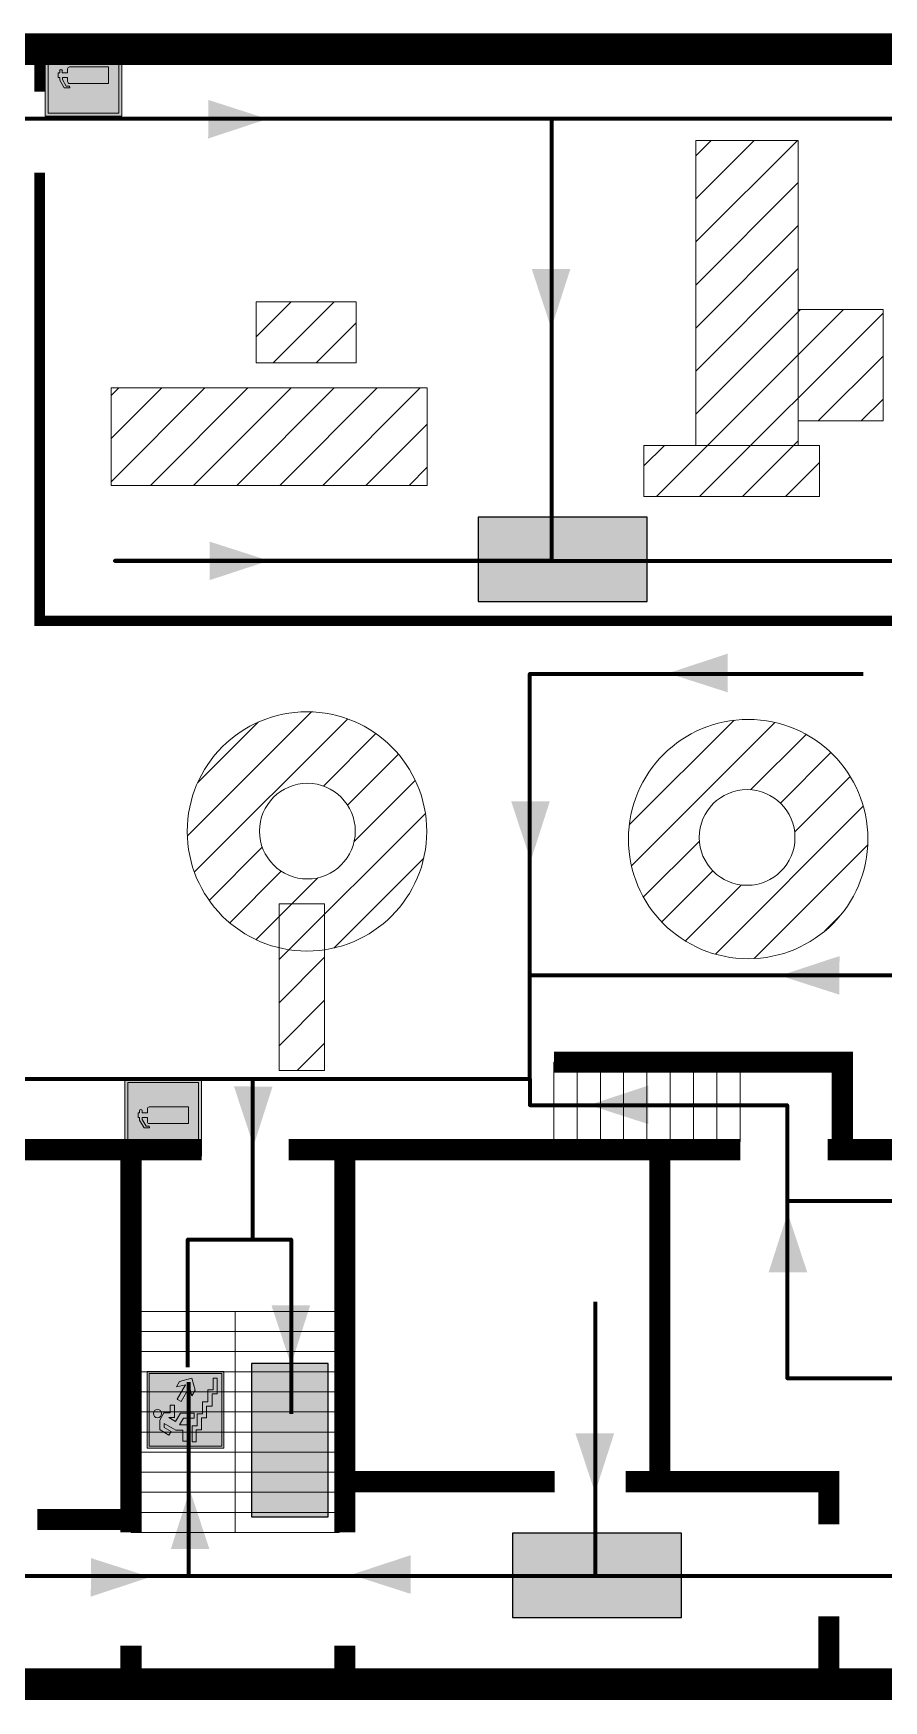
# Model space of a CAD drawing. Header units: millimetres. Extents: x 13810 to 67229, y 12374 to 21950.
# Drawn here: x 20049.5 to 20138.1, y 14573.7 to 14747.6 of the extents above; entities that cross this region are included whole.
import ezdxf

# ---------------------------------------------------------------- set-up
doc = ezdxf.new("R2010")
doc.units = ezdxf.units.MM
doc.layers.add('План_Штампы', color=7, linetype='Continuous')
pattern_1 = [(45, (-1038.5477, 12247.7432), (-2.24506403, 2.24506403), [])]

# ---------------------------------------------------------------- blocks, each defined once
blk = doc.blocks.new('A$C32E8229D')
at = {"true_color": 0xffffff}
blk.add_hatch(color=7, dxfattribs=at).paths.add_polyline_path([(0, 0), (0, -8), (16, -8), (16, 0)])
h = blk.add_hatch(color=126)
h.paths.add_polyline_path([(0.2, -0.2), (15.8, -0.2), (15.8, -7.8), (0.2, -7.8)])
h.paths.add_polyline_path([(13.49, -2.05), (12.08, -2.05), (11.37, -2.63, 0.162397), (11.29, -2.84), (11.29, -3.63), (10.35, -3.63), (10.35, -4.05), (11.68, -4.05), (11.68, -3.48), (12.26, -4.28), (11.29, -5.1), (11.29, -6.78), (11.85, -6.78), (11.85, -5.44), (12.8, -4.64), (12.8, -5.94), (14.46, -5.94), (14.46, -5.39), (13.45, -5.39), (13.45, -3.97), (12.46, -2.59), (13.15, -2.59), (13.69, -3.34), (14.18, -3)], flags=16)
h.paths.add_polyline_path([(10.74, -1.82, 1), (11.8, -1.82, 1)], flags=16)
h.paths.add_polyline_path([(9.39, -3.59), (5.99, -3.59), (6.56, -3.03), (5.91, -3.03), (5.1, -3.83), (5.91, -4.64), (6.56, -4.64), (5.99, -4.09), (9.39, -4.09)], flags=16)
h.paths.add_polyline_path([(4.29, -1.08), (1.72, -1.08), (1.72, -6.6), (4.29, -6.6)], flags=16)
at = {"color": 126}
blk.add_lwpolyline([(16, -8), (0, -8), (0, 0), (16, 0)], close=True, dxfattribs=at)
blk = doc.blocks.new('A$C7B4425F7')
at = {"true_color": 0xffffff}
blk.add_hatch(color=7, dxfattribs=at).paths.add_polyline_path([(0, 0), (-16, 0), (-16, -8), (0, -8)])
h = blk.add_hatch(color=126)
h.paths.add_polyline_path([(-0.2, -0.2), (-15.8, -0.2), (-15.8, -7.8), (-0.2, -7.8)])
h.paths.add_polyline_path([(-11.76, -2.03), (-11.76, -3.66), (-11.17, -3.66, -0.568275), (-11.17, -6.18), (-12.58, -6.18), (-12.58, -2.03)], flags=16)
h.paths.add_polyline_path([(-13.33, -4.12, -0.495768), (-13.59, -6.18), (-15.03, -6.18), (-15.03, -2.03), (-13.59, -2.03, -0.487973)], flags=16)
h.paths.add_polyline_path([(-10.25, -2.03), (-9.48, -2.03), (-9.48, -6.18), (-10.25, -6.18)], flags=16)
h.paths.add_polyline_path([(-13.84, -3.69), (-14.24, -3.69), (-14.24, -3.03), (-13.9, -3.03, -0.692621)], flags=0)
h.paths.add_polyline_path([(-9.15, -2.03), (-8.4, -2.03), (-8.04, -3.07), (-7.68, -2.03), (-6.93, -2.03), (-7.64, -4.1), (-6.93, -6.18), (-7.68, -6.18), (-8.04, -5.14), (-8.4, -6.18), (-9.15, -6.18), (-8.44, -4.1)], flags=16)
h.paths.add_polyline_path([(-11.76, -4.46), (-11.42, -4.46, -0.692621), (-11.36, -5.12), (-11.76, -5.12)], flags=0)
h.paths.add_polyline_path([(-13.9, -5.2), (-14.24, -5.2), (-14.24, -4.55), (-13.84, -4.55, -0.708038)], flags=0)
edge = h.paths.add_edge_path(flags=16)
edge.add_ellipse((-5.51, -4.08), major_axis=(0, 2.05), ratio=0.586184, start_angle=0, end_angle=360)
edge = h.paths.add_edge_path(flags=0)
edge.add_ellipse((-5.51, -4.08), major_axis=(0, 1.14), ratio=0.454828, start_angle=0, end_angle=360)
h.paths.add_polyline_path([(-4.13, -4.96, 0.377264), (-3.48, -4.52, 0.0555), (-3.16, -2.03), (-1.66, -2.03), (-1.66, -4.96), (-0.96, -4.96), (-0.96, -7.01), (-1.75, -7.01), (-1.75, -6.18), (-3.3, -6.18), (-3.3, -7.02), (-4.13, -7.02)], flags=16)
h.paths.add_polyline_path([(-2.73, -2.91), (-2.28, -2.91), (-2.28, -4.96), (-3.05, -4.96, 0.079136)], flags=0)
at = {"color": 126}
blk.add_lwpolyline([(-16, -8), (0, -8), (0, 0), (-16, 0)], close=True, dxfattribs=at)
blk = doc.blocks.new('вниз')
at = {"lineweight": 0, "true_color": 0xffffff}
h = blk.add_hatch(color=7, dxfattribs=at)
h.dxf.hatch_style = 1
h.paths.add_polyline_path([(40994.51, -4472.22), (40986.51, -4472.22), (40986.51, -4480.22), (40994.51, -4480.22)])
h.paths.add_polyline_path([(40994.31, -4472.42), (40994.31, -4480.01), (40986.71, -4480.01), (40986.71, -4472.42)], flags=16)
h.paths.add_polyline_path([(40988.43, -4473.53), (40989.43, -4473.53), (40990.19, -4473.96), (40990.19, -4474.6), (40991, -4474.6), (40991, -4475.06), (40989.73, -4475.06), (40989.73, -4474.46), (40989.3, -4475.18), (40990.17, -4475.7), (40990.17, -4477.11), (40989.63, -4477.11), (40989.63, -4476.01), (40988.94, -4475.59), (40988.94, -4476.46), (40988.94, -4476.46), (40987.47, -4476.46), (40987.26, -4476.46), (40987.26, -4475.92), (40988.4, -4475.92), (40988.4, -4475.2), (40989.1, -4473.99), (40988.66, -4473.99), (40988.24, -4474.7), (40987.86, -4474.47), (40988.41, -4473.56)], flags=0)
h.paths.add_polyline_path([(40990.55, -4473.29, -1), (40989.69, -4473.29, -1)], flags=0)
h.paths.add_polyline_path([(40988.85, -4476.89), (40988.85, -4477.43), (40990.1, -4477.43), (40990.1, -4477.99), (40991.34, -4477.99), (40991.34, -4478.54), (40992.59, -4478.54), (40992.59, -4479.09), (40993.83, -4479.09), (40993.83, -4479.52), (40992.17, -4479.52), (40992.17, -4478.97), (40990.91, -4478.97), (40990.91, -4478.41), (40989.68, -4478.41), (40989.68, -4477.86), (40988.43, -4477.86), (40988.43, -4477.31), (40987.6, -4477.31), (40987.18, -4477.31), (40987.18, -4476.89)], flags=0)
h.paths.add_polyline_path([(40991.61, -4475.33), (40993.12, -4476.2), (40992.9, -4475.27), (40993.48, -4475.6), (40993.83, -4476.88), (40992.56, -4477.22), (40991.97, -4476.88), (40992.9, -4476.61), (40991.38, -4475.74), (40991.58, -4475.39)], flags=0)
h.paths.add_polyline_path([(40990.19, -4473.96), (40989.43, -4473.53), (40988.43, -4473.53), (40988.41, -4473.56), (40987.86, -4474.47), (40988.24, -4474.7), (40988.66, -4473.99), (40989.1, -4473.99), (40988.4, -4475.2), (40988.4, -4475.92), (40987.26, -4475.92), (40987.26, -4476.46), (40987.47, -4476.46), (40988.94, -4476.46), (40988.94, -4476.27), (40988.94, -4475.59), (40989.63, -4476.01), (40989.63, -4477.11), (40990.17, -4477.11), (40990.17, -4475.7), (40989.3, -4475.18), (40989.73, -4474.46), (40989.73, -4475.06), (40991, -4475.06), (40991, -4474.6), (40990.19, -4474.6)], flags=0)
h.paths.add_polyline_path([(40990.55, -4473.29, 1), (40989.69, -4473.29, 1)], flags=0)
h.paths.add_polyline_path([(40991.61, -4475.33), (40991.58, -4475.39), (40991.38, -4475.74), (40992.9, -4476.61), (40991.97, -4476.88), (40992.56, -4477.22), (40993.83, -4476.88), (40993.48, -4475.6), (40992.9, -4475.27), (40993.12, -4476.2)], flags=0)
h.paths.add_polyline_path([(40990.1, -4477.43), (40988.85, -4477.43), (40988.85, -4476.89), (40987.18, -4476.89), (40987.18, -4477.31), (40987.6, -4477.31), (40988.43, -4477.31), (40988.43, -4477.86), (40989.68, -4477.86), (40989.68, -4478.41), (40990.91, -4478.41), (40990.91, -4478.97), (40992.17, -4478.97), (40992.17, -4479.52), (40993.83, -4479.52), (40993.83, -4479.09), (40992.59, -4479.09), (40992.59, -4478.54), (40991.34, -4478.54), (40991.34, -4477.99), (40990.1, -4477.99)], flags=0)
at = {"lineweight": 0}
h = blk.add_hatch(color=126, dxfattribs=at)
h.dxf.hatch_style = 1
h.paths.add_polyline_path([(40994.31, -4472.42), (40986.71, -4472.42), (40986.71, -4480.01), (40994.31, -4480.01)])
h.paths.add_polyline_path([(40988.43, -4473.53), (40989.43, -4473.53), (40990.19, -4473.96), (40990.19, -4474.6), (40991, -4474.6), (40991, -4475.06), (40989.73, -4475.06), (40989.73, -4474.46), (40989.3, -4475.18), (40990.17, -4475.7), (40990.17, -4477.11), (40989.63, -4477.11), (40989.63, -4476.01), (40988.94, -4475.59), (40988.94, -4476.46), (40988.94, -4476.46), (40987.47, -4476.46), (40987.26, -4476.46), (40987.26, -4475.92), (40988.4, -4475.92), (40988.4, -4475.2), (40989.1, -4473.99), (40988.66, -4473.99), (40988.24, -4474.7), (40987.86, -4474.47), (40988.41, -4473.56)], flags=16)
h.paths.add_polyline_path([(40990.55, -4473.29, -1), (40989.69, -4473.29, -1)], flags=16)
h.paths.add_polyline_path([(40988.85, -4476.89), (40988.85, -4477.43), (40990.1, -4477.43), (40990.1, -4477.99), (40991.34, -4477.99), (40991.34, -4478.54), (40992.59, -4478.54), (40992.59, -4479.09), (40993.83, -4479.09), (40993.83, -4479.52), (40992.17, -4479.52), (40992.17, -4478.97), (40990.91, -4478.97), (40990.91, -4478.41), (40989.68, -4478.41), (40989.68, -4477.86), (40988.43, -4477.86), (40988.43, -4477.31), (40987.6, -4477.31), (40987.18, -4477.31), (40987.18, -4476.89)], flags=16)
h.paths.add_polyline_path([(40991.61, -4475.33), (40993.12, -4476.2), (40992.9, -4475.27), (40993.48, -4475.6), (40993.83, -4476.88), (40992.56, -4477.22), (40991.97, -4476.88), (40992.9, -4476.61), (40991.38, -4475.74), (40991.58, -4475.39)], flags=16)
at = {"lineweight": 0, "true_color": 0xffffff}
h = blk.add_hatch(color=7, dxfattribs=at)
h.dxf.hatch_style = 1
h.paths.add_polyline_path([(40989.73, -4474.46), (40989.73, -4475.06), (40991, -4475.06), (40991, -4474.6), (40990.19, -4474.6), (40990.19, -4473.96), (40989.43, -4473.53), (40988.43, -4473.53), (40988.41, -4473.56), (40987.86, -4474.47), (40988.24, -4474.7), (40988.66, -4473.99), (40989.1, -4473.99), (40988.4, -4475.2), (40988.4, -4475.92), (40987.26, -4475.92), (40987.26, -4476.46), (40987.47, -4476.46), (40988.94, -4476.46), (40988.94, -4475.59), (40989.63, -4476.01), (40989.63, -4477.11), (40990.17, -4477.11), (40990.17, -4475.7), (40989.3, -4475.18)])
h.paths.add_polyline_path([(40989.69, -4473.29, 1), (40990.55, -4473.29, 1)])
h.paths.add_polyline_path([(40991.61, -4475.33), (40991.58, -4475.39), (40991.38, -4475.74), (40992.9, -4476.61), (40991.97, -4476.88), (40992.56, -4477.22), (40993.83, -4476.88), (40993.48, -4475.6), (40992.9, -4475.27), (40993.12, -4476.2)])
h.paths.add_polyline_path([(40990.1, -4477.43), (40988.85, -4477.43), (40988.85, -4476.89), (40987.18, -4476.89), (40987.18, -4477.31), (40987.6, -4477.31), (40988.43, -4477.31), (40988.43, -4477.86), (40989.68, -4477.86), (40989.68, -4478.41), (40990.91, -4478.41), (40990.91, -4478.97), (40992.17, -4478.97), (40992.17, -4479.52), (40993.83, -4479.52), (40993.83, -4479.09), (40992.59, -4479.09), (40992.59, -4478.54), (40991.34, -4478.54), (40991.34, -4477.99), (40990.1, -4477.99)])
at = {"color": 126, "lineweight": 0}
for points in [[(40986.51, -4472.22), (40994.51, -4472.22), (40994.51, -4480.22), (40986.51, -4480.22)], [(40986.71, -4472.42), (40994.31, -4472.42), (40994.31, -4480.01), (40986.71, -4480.01)]]:
    blk.add_lwpolyline(points, close=True, dxfattribs=at)
for points in [[(40987.47, -4476.46), (40987.26, -4476.46), (40987.26, -4475.92), (40988.4, -4475.92), (40988.4, -4475.2), (40989.1, -4473.99), (40988.66, -4473.99), (40988.24, -4474.7), (40987.86, -4474.47), (40988.41, -4473.56), (40988.43, -4473.53), (40989.43, -4473.53), (40990.19, -4473.96), (40990.19, -4474.6), (40991, -4474.6), (40991, -4475.06), (40989.73, -4475.06), (40989.73, -4474.46), (40989.3, -4475.18), (40990.17, -4475.7), (40990.17, -4477.11), (40989.63, -4477.11), (40989.63, -4476.01), (40988.94, -4475.59), (40988.94, -4476.46)], [(40991.58, -4475.39), (40991.38, -4475.74), (40992.9, -4476.61), (40991.97, -4476.88), (40992.56, -4477.22), (40993.83, -4476.88), (40993.48, -4475.6), (40992.9, -4475.27), (40993.12, -4476.2), (40991.61, -4475.33), (40991.58, -4475.39)], [(40987.6, -4477.31), (40987.18, -4477.31), (40987.18, -4476.89), (40988.85, -4476.89), (40988.85, -4477.43), (40990.1, -4477.43), (40990.1, -4477.99), (40991.34, -4477.99), (40991.34, -4478.54), (40992.59, -4478.54), (40992.59, -4479.09), (40993.83, -4479.09), (40993.83, -4479.52), (40992.17, -4479.52), (40992.17, -4478.97), (40990.91, -4478.97), (40990.91, -4478.41), (40989.68, -4478.41), (40989.68, -4477.86), (40988.43, -4477.86), (40988.43, -4477.31), (40987.6, -4477.31)], [(40987.47, -4476.46), (40988.94, -4476.46), (40988.94, -4476.27)]]:
    blk.add_lwpolyline(points, dxfattribs=at)
blk.add_circle((40990.12, -4473.29), 0.432, dxfattribs=at)
blk = doc.blocks.new('A$C3AD82952')
at = {"true_color": 0xf5f5ff}
h = blk.add_hatch(color=7, dxfattribs=at)
h.dxf.hatch_style = 1
h.paths.add_polyline_path([(8.21, 8.73, 0.414214), (7.89, 9.05), (7.22, 9.05), (7.22, 9.92), (7.59, 9.92, 1), (7.57, 10.36), (7.22, 10.36), (7.22, 10.6), (6.43, 10.6), (6.43, 10.36), (6.01, 10.36), (4.74, 9.59), (4.74, 8.69), (4.98, 8.73), (4.98, 9.26), (6.12, 9.91), (6.43, 9.91), (6.43, 9.05), (5.76, 9.05, 0.414214), (5.44, 8.73), (5.44, 2.2), (8.21, 2.2)], flags=0)
h.paths.add_polyline_path([(12.8, 12.8), (0, 12.8), (0, 0), (12.8, 0)])
h.paths.add_polyline_path([(0.51, 12.29), (12.29, 12.29), (12.29, 0.51), (0.51, 0.51)], flags=16)
h.paths.add_polyline_path([(4.74, 9.59), (6.01, 10.36), (6.43, 10.36), (6.43, 10.6), (7.22, 10.6), (7.22, 10.36), (7.59, 10.36, -0.94586), (7.59, 9.92), (7.22, 9.92), (7.22, 9.05), (7.89, 9.05, -0.414214), (8.21, 8.73), (8.21, 2.2), (5.44, 2.2), (5.44, 8.73, -0.414214), (5.76, 9.05), (6.43, 9.05), (6.43, 9.91), (6.12, 9.91), (4.98, 9.26), (4.98, 8.73), (4.74, 8.69)], flags=0)
h = blk.add_hatch(color=242)
h.dxf.hatch_style = 1
h.paths.add_polyline_path([(12.29, 12.29), (0.51, 12.29), (0.51, 0.51), (12.29, 0.51)])
h.paths.add_polyline_path([(4.74, 8.69), (4.74, 9.59), (6.01, 10.36), (6.43, 10.36), (6.43, 10.6), (7.22, 10.6), (7.22, 10.36), (7.59, 10.36, -0.94586), (7.59, 9.92), (7.22, 9.92), (7.22, 9.05), (7.89, 9.05, -0.414214), (8.21, 8.73), (8.21, 2.2), (5.44, 2.2), (5.44, 8.73, -0.414214), (5.76, 9.05), (6.43, 9.05), (6.43, 9.91), (6.12, 9.91), (4.98, 9.26), (4.98, 8.73)], flags=16)
h = blk.add_hatch(color=7, dxfattribs=at)
h.dxf.hatch_style = 1
h.paths.add_polyline_path([(8.21, 8.73, 0.414214), (7.89, 9.05), (7.22, 9.05), (7.22, 9.92), (7.59, 9.92, 1), (7.57, 10.36), (7.22, 10.36), (7.22, 10.6), (6.43, 10.6), (6.43, 10.36), (6.01, 10.36), (4.74, 9.59), (4.74, 8.69), (4.98, 8.73), (4.98, 9.26), (6.12, 9.91), (6.43, 9.91), (6.43, 9.05), (5.76, 9.05, 0.414214), (5.44, 8.73), (5.44, 2.2), (8.21, 2.2)])
at = {"color": 242, "lineweight": 5}
for p, q in [((0, 0), (0, 12.8)), ((0, 12.8), (12.8, 12.8)), ((12.8, 0), (12.8, 12.8)), ((6.01, 10.36), (4.74, 9.59)), ((4.74, 9.59), (4.74, 8.69)), ((4.74, 8.69), (4.98, 8.73)), ((4.98, 9.26), (6.12, 9.91)), ((4.98, 8.73), (4.98, 9.26)), ((5.44, 2.2), (5.44, 8.73)), ((5.76, 9.05), (6.43, 9.05)), ((6.01, 10.36), (6.43, 10.36)), ((6.12, 9.91), (6.43, 9.91)), ((7.22, 10.6), (6.43, 10.6)), ((6.43, 10.6), (6.43, 10.36)), ((6.43, 9.91), (6.43, 9.05)), ((7.22, 10.36), (7.22, 10.6)), ((7.59, 10.36), (7.22, 10.36)), ((7.22, 9.05), (7.22, 9.92)), ((7.59, 9.92), (7.22, 9.92)), ((7.89, 9.05), (7.22, 9.05)), ((8.21, 2.2), (8.21, 8.73)), ((0, 0), (12.8, 0)), ((5.44, 2.2), (8.21, 2.2))]:
    blk.add_line(p, q, dxfattribs=at)
blk.add_lwpolyline([(0.51, 12.29), (12.29, 12.29), (12.29, 0.51), (0.51, 0.51)], close=True, dxfattribs=at)
for centre, radius, start, end in [((5.76, 8.73), 0.32, 90, 180), ((7.58, 10.14), 0.223, 273.1875, 86.8125), ((7.89, 8.73), 0.32, 0, 90)]:
    blk.add_arc(centre, radius, start, end, dxfattribs=at)

msp = doc.modelspace()

# ---------------------------------------------------------------- hatches: boundary and pattern name
at = {"lineweight": 0}
h = msp.add_hatch(dxfattribs=at)
h.set_pattern_fill('ANSI31', color=256, angle=360)
h.set_pattern_definition(pattern_1)
h.paths.add_polyline_path([(20083.12, 14719.61), (20072.67, 14719.61), (20072.67, 14713.23), (20083.12, 14713.23)])
h.paths.add_polyline_path([(20090.52, 14710.62), (20057.57, 14710.62), (20057.57, 14700.46), (20090.52, 14700.46)])
h.paths.add_polyline_path([(20129.18, 14736.45), (20118.49, 14736.45), (20118.49, 14704.63), (20129.18, 14704.63)])
h.paths.add_polyline_path([(20138.02, 14718.8), (20129.18, 14718.8), (20129.18, 14707.18), (20138.02, 14707.18)])
h.paths.add_polyline_path([(20131.41, 14704.63), (20113.1, 14704.63), (20113.1, 14699.3), (20131.41, 14699.3)])
h = msp.add_hatch(dxfattribs=at)
h.set_pattern_fill('ANSI31', color=256, angle=360)
h.set_pattern_definition(pattern_1)
h.paths.add_polyline_path([(20075.07, 14652.23), (20075.07, 14656.82), (20079.82, 14656.82), (20079.82, 14652.03, 0.928479), (20077.98, 14676.85, 0.888989)])
h.paths.add_polyline_path([(20078.02, 14669.4, -1), (20078.02, 14659.41, -1)], flags=16)
h.paths.add_polyline_path([(20079.82, 14652.03, -0.037087), (20077.98, 14651.89, -0.058767), (20075.07, 14652.23), (20075.07, 14639.43), (20079.82, 14639.43)])
h.paths.add_polyline_path([(20079.82, 14656.82), (20075.07, 14656.82), (20075.07, 14652.23, 0.058767), (20077.98, 14651.89, 0.037087), (20079.82, 14652.03)])
h.paths.add_polyline_path([(20123.96, 14651.1, 1), (20123.96, 14676.05, 1)])
h.paths.add_polyline_path([(20123.85, 14668.73, -1), (20123.85, 14658.75, -1)], flags=16)

# ---------------------------------------------------------------- linework, layer by layer
for points, const_width in [([(19875.08, 14745.96), (19770.72, 14745.96), (19770.72, 14575.43), (20203.86, 14575.43), (20203.86, 14745.96), (19875.08, 14745.96)], 3.3), ([(20050.13, 14745.96), (20050.13, 14741.53)], 1.1), ([(20178.79, 14689.43), (20172.15, 14689.43), (20172.15, 14686.34), (20050.13, 14686.34), (20050.13, 14733.07)], 1.1), ([(20133.77, 14631.18), (20133.77, 14640.31), (20103.71, 14640.31)], 2.2), ([(19972.62, 14631.18), (20067.02, 14631.18)], 2.2), ([(20059.64, 14631.18), (20059.64, 14591.25)], 2.2), ([(20076.08, 14631.18), (20123.16, 14631.18)], 2.2), ([(20081.93, 14631.18), (20081.93, 14591.25)], 2.2), ([(20132.23, 14631.18), (20203.86, 14631.18)], 2.2), ([(20114.75, 14630.42), (20114.75, 14596.55), (20132.37, 14596.55), (20132.37, 14592.11)], 2.2), ([(20103.8, 14596.55), (20082.64, 14596.55)], 2.2), ([(20114.75, 14596.55), (20111.2, 14596.55)], 2.2), ([(20059.64, 14592.61), (20049.87, 14592.61)], 2.2), ([(20132.37, 14582.5), (20132.37, 14574.81)], 2.2), ([(20059.64, 14575.43), (20059.64, 14579.44)], 2.2), ([(20081.93, 14575.43), (20081.93, 14579.44)], 2.2)]:
    msp.add_lwpolyline(points, dxfattribs=dict(at, const_width=const_width))
at = {"color": 126, "lineweight": 100, "true_color": 0x008754}
for points in [[(20153.77, 14738.68), (20042.54, 14738.68)], [(20103.45, 14738.68), (20103.45, 14738.68), (20103.45, 14692.58), (20057.94, 14692.58), (20172.97, 14692.58), (20172.97, 14737.22), (20197.02, 14737.22), (20197.02, 14699.29), (20185.76, 14699.29), (20185.76, 14715.11)], [(19873.88, 14738.09), (19904.24, 14738.09), (19904.24, 14694.55), (19911.88, 14684.04), (19911.88, 14658.76), (19930.18, 14638.57), (20101.19, 14638.57), (20101.19, 14680.8), (20135.93, 14680.8)], [(20197.75, 14682.15), (20197.75, 14649.36), (20101.19, 14649.36)], [(20072.35, 14621.81), (20072.35, 14638.57)], [(20101.19, 14638.57), (20101.19, 14635.81), (20128.04, 14635.81), (20128.04, 14625.85), (20197.5, 14625.85)], [(20128.04, 14625.85), (20128.04, 14607.33), (20141.68, 14607.33)], [(20065.57, 14608.5), (20065.57, 14621.81), (20076.34, 14621.81), (20076.34, 14603.64)], [(20197.5, 14607.33), (20141.68, 14607.33), (20141.68, 14586.68), (19997.32, 14586.68), (20046.07, 14586.68), (20046.07, 14615.3)], [(20108.05, 14586.68), (20108.05, 14615.3)], [(20065.66, 14586.68), (20065.66, 14606.92)]]:
    msp.add_lwpolyline(points, dxfattribs=at)
at = {"lineweight": 0}
for points in [[(20118.49, 14736.45), (20129.18, 14736.45), (20129.18, 14704.63), (20118.49, 14704.63)], [(20072.67, 14719.61), (20083.12, 14719.61), (20083.12, 14713.23), (20072.67, 14713.23)], [(20129.18, 14718.8), (20138.02, 14718.8), (20138.02, 14707.18), (20129.18, 14707.18)], [(20057.57, 14710.62), (20090.52, 14710.62), (20090.52, 14700.46), (20057.57, 14700.46)], [(20131.41, 14704.63), (20113.1, 14704.63), (20113.1, 14699.3), (20131.41, 14699.3)], [(20075.07, 14656.82), (20079.82, 14656.82), (20079.82, 14639.43), (20075.07, 14639.43)], [(20103.71, 14640.31), (20106.13, 14640.31), (20106.13, 14632.01), (20103.71, 14632.01)], [(20106.13, 14640.31), (20108.56, 14640.31), (20108.56, 14632.01), (20106.13, 14632.01)], [(20108.56, 14640.31), (20110.98, 14640.31), (20110.98, 14632.01), (20108.56, 14632.01)], [(20110.98, 14640.31), (20113.41, 14640.31), (20113.41, 14632.01), (20110.98, 14632.01)], [(20113.41, 14640.31), (20115.84, 14640.31), (20115.84, 14632.01), (20113.41, 14632.01)], [(20115.84, 14640.31), (20118.26, 14640.31), (20118.26, 14632.01), (20115.84, 14632.01)], [(20118.26, 14640.31), (20120.69, 14640.31), (20120.69, 14632.01), (20118.26, 14632.01)], [(20120.69, 14640.31), (20123.11, 14640.31), (20123.11, 14632.01), (20120.69, 14632.01)], [(20059.64, 14612.2), (20070.49, 14612.2), (20070.49, 14614.3), (20059.64, 14614.3)], [(20070.49, 14612.2), (20081.33, 14612.2), (20081.33, 14614.3), (20070.49, 14614.3)], [(20059.64, 14610.11), (20070.49, 14610.11), (20070.49, 14612.2), (20059.64, 14612.2)], [(20070.49, 14610.11), (20081.33, 14610.11), (20081.33, 14612.2), (20070.49, 14612.2)], [(20059.64, 14608.01), (20070.49, 14608.01), (20070.49, 14610.11), (20059.64, 14610.11)], [(20070.49, 14608.01), (20081.33, 14608.01), (20081.33, 14610.11), (20070.49, 14610.11)], [(20059.64, 14605.92), (20070.49, 14605.92), (20070.49, 14608.01), (20059.64, 14608.01)], [(20070.49, 14605.92), (20081.33, 14605.92), (20081.33, 14608.01), (20070.49, 14608.01)], [(20059.64, 14603.82), (20070.49, 14603.82), (20070.49, 14605.92), (20059.64, 14605.92)], [(20070.49, 14603.82), (20081.33, 14603.82), (20081.33, 14605.92), (20070.49, 14605.92)], [(20059.64, 14601.73), (20070.49, 14601.73), (20070.49, 14603.82), (20059.64, 14603.82)], [(20070.49, 14601.73), (20081.33, 14601.73), (20081.33, 14603.82), (20070.49, 14603.82)], [(20059.64, 14599.63), (20070.49, 14599.63), (20070.49, 14601.73), (20059.64, 14601.73)], [(20070.49, 14599.63), (20081.33, 14599.63), (20081.33, 14601.73), (20070.49, 14601.73)], [(20059.64, 14597.54), (20070.49, 14597.54), (20070.49, 14599.63), (20059.64, 14599.63)], [(20070.49, 14597.54), (20081.33, 14597.54), (20081.33, 14599.63), (20070.49, 14599.63)], [(20059.64, 14595.44), (20070.49, 14595.44), (20070.49, 14597.54), (20059.64, 14597.54)], [(20070.49, 14595.44), (20081.33, 14595.44), (20081.33, 14597.54), (20070.49, 14597.54)], [(20059.64, 14593.35), (20070.49, 14593.35), (20070.49, 14595.44), (20059.64, 14595.44)], [(20070.49, 14593.35), (20081.33, 14593.35), (20081.33, 14595.44), (20070.49, 14595.44)], [(20059.64, 14591.25), (20070.49, 14591.25), (20070.49, 14593.35), (20059.64, 14593.35)], [(20070.49, 14591.25), (20081.33, 14591.25), (20081.33, 14593.35), (20070.49, 14593.35)]]:
    msp.add_lwpolyline(points, close=True, dxfattribs=at)
for centre, radius in [((20077.98, 14664.37), 12.48), ((20123.96, 14663.57), 12.48), ((20078.02, 14664.4), 4.99), ((20123.85, 14663.74), 4.99)]:
    msp.add_circle(centre, radius, dxfattribs=at)
at = {"layer": 'План_Штампы', "color": 126, "true_color": 0x008754}
for points in [[(20067.68, 14736.64), (20067.69, 14740.67), (20073.87, 14738.68)], [(20101.4, 14723.04), (20105.43, 14723.04), (20103.44, 14716.85)], [(20067.82, 14690.57), (20067.83, 14694.6), (20074.01, 14692.61)], [(20121.82, 14682.91), (20121.81, 14678.88), (20115.63, 14680.87)], [(20099.26, 14667.51), (20103.29, 14667.51), (20101.3, 14661.32)], [(20133.48, 14651.37), (20133.47, 14647.34), (20127.29, 14649.33)], [(20070.37, 14637.77), (20074.39, 14637.76), (20072.41, 14631.58)], [(20113.57, 14637.87), (20113.57, 14633.84), (20107.39, 14635.83)], [(20130.12, 14618.38), (20126.09, 14618.39), (20128.08, 14624.57)], [(20074.28, 14614.93), (20078.31, 14614.93), (20076.32, 14608.74)], [(20105.96, 14601.58), (20109.99, 14601.58), (20108, 14595.4)], [(20067.81, 14589.51), (20063.79, 14589.52), (20065.77, 14595.7)], [(20055.45, 14584.56), (20055.46, 14588.58), (20061.64, 14586.6)], [(20088.78, 14588.88), (20088.78, 14584.85), (20082.59, 14586.84)]]:
    msp.add_solid(points, dxfattribs=at)

# ---------------------------------------------------------------- block references
at = {"xscale": 0.625, "yscale": 0.625, "zscale": 0.625, "rotation": 90}
for p in [(20058.68, 14738.98), (20067, 14630.5)]:
    msp.add_blockref('A$C3AD82952', p, dxfattribs=at)
at = {"color": 126, "true_color": 0x008754, "rotation": 90}
msp.add_blockref('вниз', (15589.11, -26386.47), dxfattribs=at)
at = {"layer": 'План_Штампы', "color": 126, "true_color": 0x008754, "xscale": -1.1, "yscale": 1.1, "zscale": 1.1}
msp.add_blockref('A$C32E8229D', (20113.43, 14697.15), dxfattribs=at)
at = {"layer": 'План_Штампы', "rotation": 90}
msp.add_blockref('A$C7B4425F7', (20072.19, 14608.88), dxfattribs=at)
at = {"layer": 'План_Штампы', "color": 126, "true_color": 0x008754, "xscale": -1.1, "yscale": 1.1, "zscale": 1.1, "rotation": 180}
msp.add_blockref('A$C32E8229D', (20099.4, 14582.39), dxfattribs=at)

doc.saveas('drawing.dxf')
